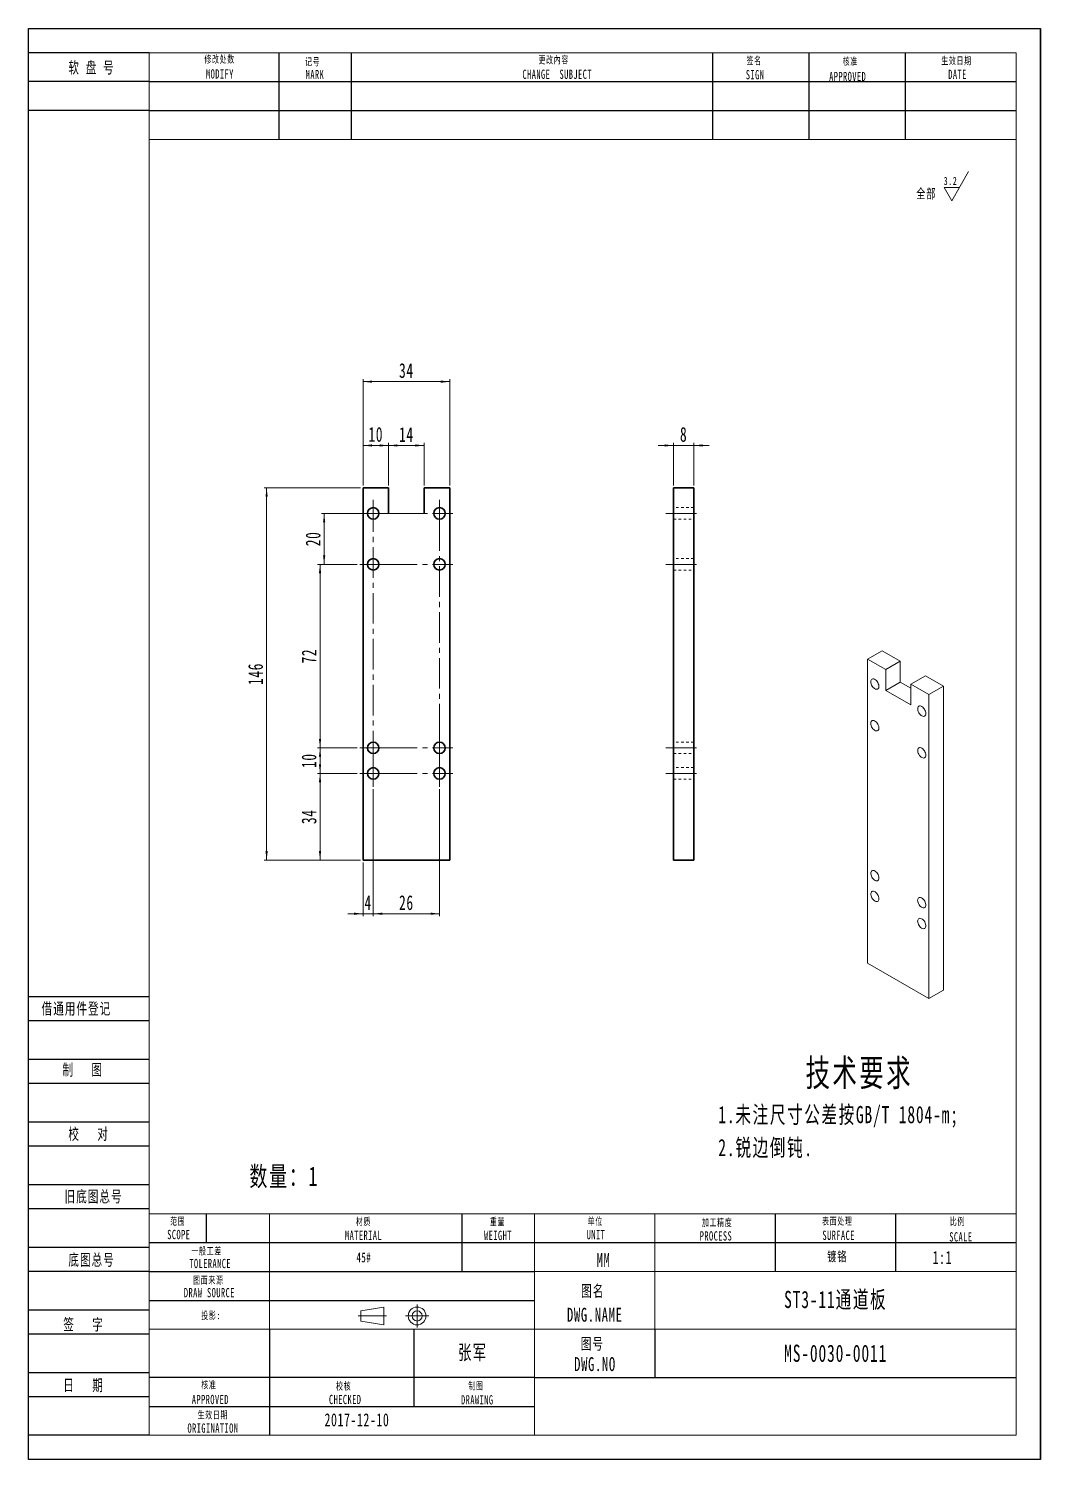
# Model space of a CAD drawing. Header units: millimetres. Extents: x 1333 to 6759, y -11 to 566.
# Drawn here: x 3149 to 3546, y -5 to 557 of the extents above; entities that cross this region are included whole.
import ezdxf

# ---------------------------------------------------------------- set-up
doc = ezdxf.new("R2010")
doc.units = ezdxf.units.MM
for name, pattern in [('AD_LTYPE3 0 mm', [16, 11, -1, 1, -1, 1, -1]), ('点画线', [18, 12, -2, 2, -2]), ('虚线', [2, 1, -1])]:
    doc.linetypes.add(name, pattern=pattern)
doc.layers.get('0').update_dxf_attribs({"lineweight": 35})
for name, color, linetype, lineweight in [('ACAD0', 7, 'Continuous', 0), ('ACADA-定位3-标高', 171, 'Continuous', 0), ('ACADA-构件3-柱砼', 9, 'Continuous', 0), ('ACADA-构件8-屋面', 7, 'Continuous', 0), ('EB0', 7, 'Continuous', 35), ('中心线层', 1, '点画线', 18), ('尺寸线层', 3, 'Continuous', 18), ('虚线层', 6, '虚线', 18)]:
    doc.layers.add(name, color=color, linetype=linetype, lineweight=lineweight)
doc.styles.add('标准', font='', dxfattribs={"width": 0.667})
doc.styles.get('标准').set_extended_font_data('宋体')
doc.dimstyles.new('标准', dxfattribs={"dimtxt": 5.779688, "dimasz": 3.5, "dimexe": 1, "dimexo": 1, "dimgap": 1.209086, "dimtad": 1, "dimdec": 1, "dimdsep": 46, "dimtxsty": '标准', "dimblk": '_CAXARROW', "dimcen": 0, "dimdle": 7, "dimazin": 2, "dimtfac": 0.707107, "dimtdec": 3, "dimtmove": 0, "dimatfit": 3, "dimfxl": 0, "dimfrac": 2, "dimtolj": 1, "dimarcsym": 0})

# ---------------------------------------------------------------- blocks, each defined once
blk = doc.blocks.new('*X69')
at = {"layer": '尺寸线层', "linetype": 'Continuous', "lineweight": 18}
for points in [[(3242.45, 376.52), (3242.89, 373.02), (3242.01, 373.02)], [(3242.45, 230.52), (3242.89, 234.02), (3242.01, 234.02)]]:
    blk.add_hatch(color=0, dxfattribs=at).paths.add_polyline_path(points, flags=0)
at = {"layer": '尺寸线层', "color": 0, "linetype": 'Continuous', "lineweight": 18}
for p, q in [((3279.29, 376.52), (3241.45, 376.52)), ((3242.45, 376.52), (3242.45, 230.52)), ((3279.29, 230.52), (3241.45, 230.52))]:
    blk.add_line(p, q, dxfattribs=at)
at = {"layer": '尺寸线层', "color": 0, "linetype": 'Continuous', "lineweight": 18, "insert": (3238.14, 303.52), "char_height": 5.78, "width": 12.7088, "attachment_point": 5, "rotation": 90, "line_spacing_factor": 1.15057, "style": '标准'}
blk.add_mtext('\\T1.1;146', dxfattribs=at)
blk = doc.blocks.new('_CAXARROW')
blk.add_hatch(color=0).paths.add_polyline_path([(0, 0), (-1, 0.125), (-1, -0.125)], flags=0)
blk = doc.blocks.new('*X70')
at = {"layer": '尺寸线层', "linetype": 'Continuous', "lineweight": 18}
for points in [[(3280.29, 393.16), (3283.79, 392.72), (3283.79, 393.59)], [(3290.29, 393.16), (3286.79, 392.72), (3286.79, 393.59)]]:
    blk.add_hatch(color=0, dxfattribs=at).paths.add_polyline_path(points, flags=0)
at = {"layer": '尺寸线层', "color": 0, "linetype": 'Continuous', "lineweight": 18}
for p, q in [((3280.29, 377.52), (3280.29, 394.16)), ((3290.29, 393.16), (3280.29, 393.16)), ((3290.29, 377.52), (3290.29, 394.16))]:
    blk.add_line(p, q, dxfattribs=at)
at = {"layer": '尺寸线层', "color": 0, "linetype": 'Continuous', "lineweight": 18, "insert": (3285.29, 397.47), "char_height": 5.78, "width": 8.2177, "attachment_point": 5, "line_spacing_factor": 1.15057, "style": '标准'}
blk.add_mtext('\\T1.1;10', dxfattribs=at)
blk = doc.blocks.new('*X71')
at = {"layer": '尺寸线层', "linetype": 'Continuous', "lineweight": 18}
for points in [[(3290.29, 393.16), (3293.79, 393.59), (3293.79, 392.72)], [(3304.29, 393.16), (3300.79, 393.59), (3300.79, 392.72)]]:
    blk.add_hatch(color=0, dxfattribs=at).paths.add_polyline_path(points, flags=0)
at = {"layer": '尺寸线层', "color": 0, "linetype": 'Continuous', "lineweight": 18}
for p, q in [((3290.29, 377.52), (3290.29, 394.16)), ((3290.29, 393.16), (3304.29, 393.16)), ((3304.29, 377.52), (3304.29, 394.16))]:
    blk.add_line(p, q, dxfattribs=at)
at = {"layer": '尺寸线层', "color": 0, "linetype": 'Continuous', "lineweight": 18, "insert": (3297.29, 397.47), "char_height": 5.78, "width": 8.3462, "attachment_point": 5, "line_spacing_factor": 1.15057, "style": '标准'}
blk.add_mtext('\\T1.1;14', dxfattribs=at)
blk = doc.blocks.new('*X72')
at = {"layer": '尺寸线层', "linetype": 'Continuous', "lineweight": 18}
for points in [[(3280.29, 418.2), (3283.79, 417.76), (3283.79, 418.64)], [(3314.29, 418.2), (3310.79, 417.76), (3310.79, 418.64)]]:
    blk.add_hatch(color=0, dxfattribs=at).paths.add_polyline_path(points, flags=0)
at = {"layer": '尺寸线层', "color": 0, "linetype": 'Continuous', "lineweight": 18}
for p, q in [((3280.29, 377.52), (3280.29, 419.2)), ((3314.29, 418.2), (3280.29, 418.2)), ((3314.29, 377.52), (3314.29, 419.2))]:
    blk.add_line(p, q, dxfattribs=at)
at = {"layer": '尺寸线层', "color": 0, "linetype": 'Continuous', "lineweight": 18, "insert": (3297.29, 422.51), "char_height": 5.78, "width": 8.3462, "attachment_point": 5, "line_spacing_factor": 1.15057, "style": '标准'}
blk.add_mtext('\\T1.1;34', dxfattribs=at)
blk = doc.blocks.new('*X73')
at = {"layer": '尺寸线层', "linetype": 'Continuous', "lineweight": 18}
for points in [[(3263.42, 264.52), (3263.85, 261.02), (3262.98, 261.02)], [(3263.42, 230.52), (3263.85, 234.02), (3262.98, 234.02)]]:
    blk.add_hatch(color=0, dxfattribs=at).paths.add_polyline_path(points, flags=0)
at = {"layer": '尺寸线层', "color": 0, "linetype": 'Continuous', "lineweight": 18}
for p, q in [((3278.04, 264.52), (3262.42, 264.52)), ((3263.42, 264.52), (3263.42, 230.52)), ((3279.29, 230.52), (3262.42, 230.52))]:
    blk.add_line(p, q, dxfattribs=at)
at = {"layer": '尺寸线层', "color": 0, "linetype": 'Continuous', "lineweight": 18, "insert": (3259.11, 247.52), "char_height": 5.78, "width": 8.3462, "attachment_point": 5, "rotation": 90, "line_spacing_factor": 1.15057, "style": '标准'}
blk.add_mtext('\\T1.1;34', dxfattribs=at)
blk = doc.blocks.new('*X74')
at = {"layer": '尺寸线层', "linetype": 'Continuous', "lineweight": 18}
for points in [[(3265.02, 366.52), (3264.59, 363.02), (3265.46, 363.02)], [(3265.02, 346.52), (3264.59, 350.02), (3265.46, 350.02)]]:
    blk.add_hatch(color=0, dxfattribs=at).paths.add_polyline_path(points, flags=0)
at = {"layer": '尺寸线层', "color": 0, "linetype": 'Continuous', "lineweight": 18}
for p, q in [((3279.29, 366.52), (3264.02, 366.52)), ((3265.02, 346.52), (3265.02, 366.52)), ((3278.04, 346.52), (3264.02, 346.52))]:
    blk.add_line(p, q, dxfattribs=at)
at = {"layer": '尺寸线层', "color": 0, "linetype": 'Continuous', "lineweight": 18, "insert": (3260.71, 356.52), "char_height": 5.78, "width": 8.2177, "attachment_point": 5, "rotation": 90, "line_spacing_factor": 1.15057, "style": '标准'}
blk.add_mtext('\\T1.1;20', dxfattribs=at)
blk = doc.blocks.new('*X75')
at = {"layer": '尺寸线层', "linetype": 'Continuous', "lineweight": 18}
for points in [[(3263.42, 274.52), (3263.85, 271.02), (3262.98, 271.02)], [(3263.42, 264.52), (3263.85, 268.02), (3262.98, 268.02)]]:
    blk.add_hatch(color=0, dxfattribs=at).paths.add_polyline_path(points, flags=0)
at = {"layer": '尺寸线层', "color": 0, "linetype": 'Continuous', "lineweight": 18}
for p, q in [((3278.04, 274.52), (3262.42, 274.52)), ((3263.42, 274.52), (3263.42, 264.52)), ((3278.04, 264.52), (3262.42, 264.52))]:
    blk.add_line(p, q, dxfattribs=at)
at = {"layer": '尺寸线层', "color": 0, "linetype": 'Continuous', "lineweight": 18, "insert": (3259.11, 269.52), "char_height": 5.78, "width": 8.2177, "attachment_point": 5, "rotation": 90, "line_spacing_factor": 1.15057, "style": '标准'}
blk.add_mtext('\\T1.1;10', dxfattribs=at)
blk = doc.blocks.new('*X76')
at = {"layer": '尺寸线层', "linetype": 'Continuous', "lineweight": 18}
for points in [[(3263.42, 346.52), (3262.98, 343.02), (3263.85, 343.02)], [(3263.42, 274.52), (3262.98, 278.02), (3263.85, 278.02)]]:
    blk.add_hatch(color=0, dxfattribs=at).paths.add_polyline_path(points, flags=0)
at = {"layer": '尺寸线层', "color": 0, "linetype": 'Continuous', "lineweight": 18}
for p, q in [((3278.04, 346.52), (3262.42, 346.52)), ((3263.42, 274.52), (3263.42, 346.52)), ((3278.04, 274.52), (3262.42, 274.52))]:
    blk.add_line(p, q, dxfattribs=at)
at = {"layer": '尺寸线层', "color": 0, "linetype": 'Continuous', "lineweight": 18, "insert": (3259.11, 310.52), "char_height": 5.78, "width": 8.1213, "attachment_point": 5, "rotation": 90, "line_spacing_factor": 1.15057, "style": '标准'}
blk.add_mtext('\\T1.1;72', dxfattribs=at)
blk = doc.blocks.new('*X77')
at = {"layer": '尺寸线层', "linetype": 'Continuous', "lineweight": 18}
for points in [[(3284.29, 209.47), (3287.79, 209.9), (3287.79, 209.03)], [(3310.29, 209.47), (3306.79, 209.9), (3306.79, 209.03)]]:
    blk.add_hatch(color=0, dxfattribs=at).paths.add_polyline_path(points, flags=0)
at = {"layer": '尺寸线层', "color": 0, "linetype": 'Continuous', "lineweight": 18}
for p, q in [((3284.29, 258.27), (3284.29, 208.47)), ((3310.29, 258.27), (3310.29, 208.47)), ((3284.29, 209.47), (3310.29, 209.47))]:
    blk.add_line(p, q, dxfattribs=at)
at = {"layer": '尺寸线层', "color": 0, "linetype": 'Continuous', "lineweight": 18, "insert": (3297.29, 213.78), "char_height": 5.78, "width": 8.1856, "attachment_point": 5, "line_spacing_factor": 1.15057, "style": '标准'}
blk.add_mtext('\\T1.1;26', dxfattribs=at)
blk = doc.blocks.new('*X78')
at = {"layer": '尺寸线层', "linetype": 'Continuous', "lineweight": 18}
for points in [[(3280.29, 209.47), (3276.79, 209.03), (3276.79, 209.9)], [(3284.29, 209.47), (3287.79, 209.03), (3287.79, 209.9)]]:
    blk.add_hatch(color=0, dxfattribs=at).paths.add_polyline_path(points, flags=0)
at = {"layer": '尺寸线层', "color": 0, "linetype": 'Continuous', "lineweight": 18}
for p, q in [((3284.29, 258.27), (3284.29, 208.47)), ((3280.29, 229.52), (3280.29, 208.47)), ((3290.29, 209.47), (3274.29, 209.47))]:
    blk.add_line(p, q, dxfattribs=at)
at = {"layer": '尺寸线层', "color": 0, "linetype": 'Continuous', "lineweight": 18, "insert": (3282.29, 213.78), "char_height": 5.78, "width": 3.8229, "attachment_point": 5, "line_spacing_factor": 1.15057, "style": '标准'}
blk.add_mtext('\\T1.1;4', dxfattribs=at)
blk = doc.blocks.new('*X79')
at = {"layer": '尺寸线层', "linetype": 'Continuous', "lineweight": 18}
for points in [[(3402.05, 393.16), (3398.55, 393.59), (3398.55, 392.72)], [(3410.05, 393.16), (3413.55, 393.59), (3413.55, 392.72)]]:
    blk.add_hatch(color=0, dxfattribs=at).paths.add_polyline_path(points, flags=0)
at = {"layer": '尺寸线层', "color": 0, "linetype": 'Continuous', "lineweight": 18}
for p, q in [((3396.05, 393.16), (3416.05, 393.16)), ((3402.05, 377.52), (3402.05, 394.16)), ((3410.05, 377.52), (3410.05, 394.16))]:
    blk.add_line(p, q, dxfattribs=at)
at = {"layer": '尺寸线层', "color": 0, "linetype": 'Continuous', "lineweight": 18, "insert": (3406.05, 397.47), "char_height": 5.78, "width": 3.6302, "attachment_point": 5, "line_spacing_factor": 1.15057, "style": '标准'}
blk.add_mtext('\\T1.1;8', dxfattribs=at)
blk = doc.blocks.new('*X243')
at = {"layer": '尺寸线层', "linetype": 'Continuous', "lineweight": 18}
for p, q in [((6.49, -1.41), (13.14, 10.09)), ((3.48, 3.82), (9.51, 3.82)), ((6.49, -1.41), (3.48, 3.82))]:
    blk.add_line(p, q, dxfattribs=at)
at = {"layer": '尺寸线层', "linetype": 'Continuous', "lineweight": 18, "line_spacing_factor": 1.15057, "style": '标准'}
for s, insert, char_height, width, attachment_point in [('\\T1.1;3.2', (8.68, 6.41), 3.116, 6.8178, 6), ('\\T1.1;全部', (-3.47, 1.27), 3.853, 17.1639, 5)]:
    blk.add_mtext(s, dxfattribs=dict(at, insert=insert, char_height=char_height, width=width, attachment_point=attachment_point))

msp = doc.modelspace()

# ---------------------------------------------------------------- linework, layer by layer
at = {"layer": 'ACAD0', "linetype": 'Continuous', "lineweight": 0}
for p, q in [((3196.35, 4.86), (3196.35, 547.24)), ((3196.35, 547.24), (3536.52, 547.24)), ((3536.52, 547.24), (3536.52, 4.86)), ((3196.35, 513.22), (3536.52, 513.22)), ((3196.35, 91.79), (3536.52, 91.79)), ((3243.59, 46.44), (3243.59, 91.79)), ((3347.53, 4.86), (3347.53, 91.79)), ((3394.78, 46.44), (3394.78, 91.79)), ((3347.53, 69.12), (3536.52, 69.12)), ((3196.35, 46.44), (3536.52, 46.44)), ((3196.35, 4.86), (3536.52, 4.86))]:
    msp.add_line(p, q, dxfattribs=at)
at = {"layer": 'ACAD0', "color": 7, "linetype": 'Continuous', "lineweight": 15}
for p, q in [((3304.29, 366.52), (3290.29, 366.52)), ((3478.21, 309.35), (3483.87, 312.61)), ((3485.28, 305.27), (3478.21, 309.35)), ((3478.21, 309.35), (3478.21, 190.13)), ((3490.94, 308.53), (3483.87, 312.61)), ((3485.28, 305.27), (3490.94, 308.53)), ((3485.28, 297.1), (3485.28, 305.27)), ((3490.94, 300.37), (3490.94, 308.53)), ((3485.28, 297.1), (3490.94, 300.37)), ((3495.18, 297.92), (3490.94, 300.37)), ((3495.18, 299.55), (3500.84, 302.82)), ((3495.18, 299.55), (3495.18, 291.38)), ((3502.25, 295.47), (3495.18, 299.55)), ((3507.91, 298.73), (3500.84, 302.82)), ((3502.25, 295.47), (3507.91, 298.73)), ((3507.91, 179.52), (3507.91, 298.73)), ((3495.18, 291.38), (3485.28, 297.1)), ((3502.25, 176.25), (3502.25, 295.47)), ((3478.21, 190.13), (3502.25, 176.25)), ((3502.25, 176.25), (3507.91, 179.52))]:
    msp.add_line(p, q, dxfattribs=at)
for points in [[(3479.45, 300.47), (3479.49, 300.84), (3479.6, 301.15), (3479.77, 301.39), (3480.01, 301.54), (3480.29, 301.6), (3480.61, 301.56), (3480.95, 301.43), (3481.3, 301.21), (3481.63, 300.92), (3481.93, 300.55), (3482.19, 300.15), (3482.4, 299.71), (3482.55, 299.27), (3482.62, 298.83), (3482.62, 298.44), (3482.55, 298.09), (3482.4, 297.81), (3482.19, 297.62), (3481.93, 297.51), (3481.63, 297.5), (3481.3, 297.59), (3480.95, 297.76), (3480.61, 298.02), (3480.29, 298.36), (3480.01, 298.74), (3479.77, 299.17), (3479.6, 299.61), (3479.49, 300.05), (3479.45, 300.47)], [(3501.01, 288.02), (3500.98, 288.43), (3500.87, 288.87), (3500.69, 289.32), (3500.45, 289.74), (3500.17, 290.13), (3499.85, 290.46), (3499.51, 290.72), (3499.17, 290.9), (3498.83, 290.98), (3498.53, 290.97), (3498.27, 290.87), (3498.06, 290.67), (3497.92, 290.39), (3497.84, 290.05), (3497.84, 289.65), (3497.92, 289.22), (3498.06, 288.78), (3498.27, 288.34), (3498.53, 287.93), (3498.83, 287.57), (3499.17, 287.27), (3499.51, 287.05), (3499.85, 286.92), (3500.17, 286.88), (3500.45, 286.94), (3500.69, 287.09), (3500.87, 287.33), (3500.98, 287.64), (3501.01, 288.02)], [(3479.45, 284.14), (3479.49, 284.51), (3479.6, 284.82), (3479.77, 285.06), (3480.01, 285.21), (3480.29, 285.27), (3480.61, 285.23), (3480.95, 285.1), (3481.3, 284.88), (3481.63, 284.58), (3481.93, 284.22), (3482.19, 283.81), (3482.4, 283.38), (3482.55, 282.93), (3482.62, 282.5), (3482.62, 282.11), (3482.55, 281.76), (3482.4, 281.48), (3482.19, 281.29), (3481.93, 281.18), (3481.63, 281.17), (3481.3, 281.26), (3480.95, 281.43), (3480.61, 281.69), (3480.29, 282.03), (3480.01, 282.41), (3479.77, 282.84), (3479.6, 283.28), (3479.49, 283.72), (3479.45, 284.14)], [(3501.01, 271.69), (3500.98, 272.1), (3500.87, 272.54), (3500.69, 272.99), (3500.45, 273.41), (3500.17, 273.8), (3499.85, 274.13), (3499.51, 274.39), (3499.17, 274.57), (3498.83, 274.65), (3498.53, 274.64), (3498.27, 274.54), (3498.06, 274.34), (3497.92, 274.06), (3497.84, 273.72), (3497.84, 273.32), (3497.92, 272.89), (3498.06, 272.44), (3498.27, 272.01), (3498.53, 271.6), (3498.83, 271.24), (3499.17, 270.94), (3499.51, 270.72), (3499.85, 270.59), (3500.17, 270.55), (3500.45, 270.61), (3500.69, 270.76), (3500.87, 271), (3500.98, 271.31), (3501.01, 271.69)], [(3482.63, 223.51), (3482.59, 223.93), (3482.48, 224.37), (3482.31, 224.81), (3482.07, 225.23), (3481.78, 225.62), (3481.46, 225.95), (3481.13, 226.21), (3480.78, 226.39), (3480.45, 226.47), (3480.15, 226.46), (3479.88, 226.36), (3479.68, 226.16), (3479.53, 225.88), (3479.46, 225.54), (3479.46, 225.14), (3479.53, 224.71), (3479.68, 224.27), (3479.88, 223.83), (3480.15, 223.42), (3480.45, 223.06), (3480.78, 222.76), (3481.13, 222.54), (3481.46, 222.41), (3481.78, 222.37), (3482.07, 222.43), (3482.31, 222.58), (3482.48, 222.82), (3482.59, 223.14), (3482.63, 223.51)], [(3482.63, 215.34), (3482.59, 215.76), (3482.48, 216.2), (3482.31, 216.64), (3482.07, 217.07), (3481.78, 217.45), (3481.46, 217.79), (3481.13, 218.05), (3480.78, 218.22), (3480.45, 218.31), (3480.15, 218.3), (3479.88, 218.19), (3479.68, 218), (3479.53, 217.72), (3479.46, 217.37), (3479.46, 216.98), (3479.53, 216.55), (3479.68, 216.1), (3479.88, 215.67), (3480.15, 215.26), (3480.45, 214.9), (3480.78, 214.6), (3481.13, 214.38), (3481.46, 214.25), (3481.78, 214.21), (3482.07, 214.27), (3482.31, 214.42), (3482.48, 214.66), (3482.59, 214.97), (3482.63, 215.34)], [(3497.83, 214.73), (3497.87, 215.11), (3497.98, 215.42), (3498.16, 215.66), (3498.39, 215.81), (3498.68, 215.87), (3499, 215.83), (3499.34, 215.7), (3499.68, 215.48), (3500.01, 215.18), (3500.32, 214.82), (3500.58, 214.41), (3500.79, 213.97), (3500.93, 213.53), (3501.01, 213.1), (3501.01, 212.7), (3500.93, 212.36), (3500.79, 212.08), (3500.58, 211.88), (3500.32, 211.78), (3500.01, 211.77), (3499.68, 211.85), (3499.34, 212.03), (3499, 212.29), (3498.68, 212.62), (3498.39, 213.01), (3498.16, 213.43), (3497.98, 213.88), (3497.87, 214.32), (3497.83, 214.73)], [(3497.83, 206.57), (3497.87, 206.94), (3497.98, 207.25), (3498.16, 207.49), (3498.39, 207.64), (3498.68, 207.7), (3499, 207.66), (3499.34, 207.53), (3499.68, 207.31), (3500.01, 207.02), (3500.32, 206.65), (3500.58, 206.25), (3500.79, 205.81), (3500.93, 205.36), (3501.01, 204.93), (3501.01, 204.54), (3500.93, 204.19), (3500.79, 203.91), (3500.58, 203.72), (3500.32, 203.61), (3500.01, 203.6), (3499.68, 203.69), (3499.34, 203.86), (3499, 204.12), (3498.68, 204.46), (3498.39, 204.84), (3498.16, 205.27), (3497.98, 205.71), (3497.87, 206.15), (3497.83, 206.57)]]:
    msp.add_lwpolyline(points, dxfattribs=at)
at = {"layer": 'ACADA-构件3-柱砼', "linetype": 'ByBlock', "lineweight": -2, "ltscale": 0.2}
for p, q in [((3149.1, -4.59), (3149.1, 556.69)), ((3149.1, 556.69), (3545.96, 556.69)), ((3545.96, -4.59), (3545.96, 556.69)), ((3545.96, 556.69), (3545.96, -4.59)), ((3196.35, 547.24), (3149.1, 547.24)), ((3247.37, 513.22), (3247.37, 547.24)), ((3275.72, 513.22), (3275.72, 547.24)), ((3417.46, 513.22), (3417.46, 547.24)), ((3455.25, 513.22), (3455.25, 547.24)), ((3493.05, 513.22), (3493.05, 547.24)), ((3196.35, 535.9), (3149.1, 535.9)), ((3196.35, 535.9), (3536.52, 535.9)), ((3196.35, 524.56), (3149.1, 524.56)), ((3196.35, 524.56), (3536.52, 524.56)), ((3196.35, 176.84), (3149.1, 176.84)), ((3196.35, 167.39), (3149.1, 167.39)), ((3196.35, 152.27), (3149.1, 152.27)), ((3196.35, 142.82), (3149.1, 142.82)), ((3196.35, 127.7), (3149.1, 127.7)), ((3196.35, 118.25), (3149.1, 118.25)), ((3196.35, 103.13), (3149.1, 103.13)), ((3196.35, 93.68), (3149.1, 93.68)), ((3218.77, 91.82), (3218.77, 80.46)), ((3319.19, 69.12), (3319.19, 91.79)), ((3442.03, 69.12), (3442.03, 91.79)), ((3489.27, 69.12), (3489.27, 91.79)), ((3196.35, 80.46), (3536.52, 80.46)), ((3196.35, 78.57), (3149.1, 78.57)), ((3196.35, 69.12), (3149.1, 69.12)), ((3196.35, 69.12), (3347.53, 69.12)), ((3196.35, 57.78), (3347.53, 57.78)), ((3196.35, 54), (3149.1, 54)), ((3243.59, 46.44), (3243.59, 4.86)), ((3300.29, 16.2), (3300.29, 46.44)), ((3394.78, 46.44), (3394.78, 27.54)), ((3196.35, 44.55), (3149.1, 44.55)), ((3196.35, 29.43), (3149.1, 29.43)), ((3347.53, 27.54), (3196.35, 27.54)), ((3347.53, 27.54), (3536.52, 27.54)), ((3196.35, 19.98), (3149.1, 19.98)), ((3196.35, 16.2), (3347.53, 16.2)), ((3196.35, 4.86), (3149.1, 4.86)), ((3545.96, -4.59), (3149.1, -4.59))]:
    msp.add_line(p, q, dxfattribs=at)
at = {"layer": 'ACADA-构件8-屋面', "linetype": 'Continuous', "lineweight": 18}
for p, q in [((3301.48, 47.13), (3301.48, 56.22)), ((3278.31, 51.68), (3289.54, 51.68)), ((3279.37, 53.66), (3288.48, 55.16)), ((3279.37, 53.66), (3279.37, 49.69)), ((3288.48, 55.16), (3288.48, 48.19)), ((3296.93, 51.68), (3306.03, 51.68)), ((3279.37, 49.69), (3288.48, 48.19))]:
    msp.add_line(p, q, dxfattribs=at)
for radius in [3.49, 1.98]:
    msp.add_circle((3301.48, 51.68), radius, dxfattribs=at)
at = {"layer": 'EB0'}
for p, q in [((3280.29, 376.52), (3280.29, 230.52)), ((3290.29, 376.52), (3280.29, 376.52)), ((3290.29, 366.52), (3290.29, 376.52)), ((3304.29, 376.52), (3304.29, 366.52)), ((3314.29, 376.52), (3304.29, 376.52)), ((3314.29, 230.52), (3314.29, 376.52)), ((3402.05, 376.52), (3402.05, 230.52)), ((3410.05, 376.52), (3402.05, 376.52)), ((3410.05, 376.52), (3410.05, 230.52)), ((3280.29, 230.52), (3314.29, 230.52)), ((3410.05, 230.52), (3402.05, 230.52))]:
    msp.add_line(p, q, dxfattribs=at)
for centre in [(3284.29, 366.52), (3310.29, 366.52), (3284.29, 346.52), (3310.29, 346.52), (3284.29, 274.52), (3310.29, 274.52), (3284.29, 264.52), (3310.29, 264.52)]:
    msp.add_circle(centre, 2.25, dxfattribs=at)
at = {"layer": '中心线层', "linetype": '点画线', "lineweight": 18}
for p, q in [((3284.29, 361.27), (3284.29, 371.77)), ((3310.29, 361.27), (3310.29, 371.77)), ((3279.04, 366.52), (3289.54, 366.52)), ((3289.54, 366.52), (3315.54, 366.52)), ((3399.05, 366.52), (3413.05, 366.52)), ((3284.29, 341.27), (3284.29, 361.27)), ((3310.29, 279.77), (3310.29, 361.27)), ((3279.04, 346.52), (3289.54, 346.52)), ((3289.54, 346.52), (3315.54, 346.52)), ((3399.05, 346.52), (3413.05, 346.52)), ((3284.29, 269.27), (3284.29, 341.27)), ((3310.29, 269.27), (3310.29, 279.77)), ((3279.04, 274.52), (3289.54, 274.52)), ((3284.29, 259.27), (3284.29, 269.77)), ((3289.54, 274.52), (3315.54, 274.52)), ((3310.29, 259.27), (3310.29, 269.77)), ((3399.05, 274.52), (3413.05, 274.52)), ((3279.04, 264.52), (3289.54, 264.52)), ((3289.54, 264.52), (3315.54, 264.52)), ((3399.05, 264.52), (3413.05, 264.52))]:
    msp.add_line(p, q, dxfattribs=at)
at = {"layer": '虚线层', "color": 6, "linetype": '虚线', "lineweight": 18}
for p, q in [((3410.05, 368.77), (3402.05, 368.77)), ((3410.05, 366.52), (3402.05, 366.52)), ((3402.05, 364.27), (3410.05, 364.27)), ((3410.05, 348.77), (3402.05, 348.77)), ((3402.05, 344.27), (3410.05, 344.27)), ((3410.05, 276.77), (3402.05, 276.77)), ((3402.05, 272.27), (3410.05, 272.27)), ((3410.05, 266.77), (3402.05, 266.77)), ((3402.05, 262.27), (3410.05, 262.27))]:
    msp.add_line(p, q, dxfattribs=at)

# ---------------------------------------------------------------- block references
at = {"layer": 'ACAD0'}
msp.add_blockref('*X243', (3504.69, 490.51), dxfattribs=at)

# ---------------------------------------------------------------- texts
at = {"layer": 'ACADA-定位3-标高', "linetype": 'Continuous', "lineweight": 18, "line_spacing_factor": 1.15057, "style": '标准'}
for s, insert, char_height, width, attachment_point in [('\\T1.1;数量：1', (3235.73, 101.75), 7.715, 38.9526, 7), ('\\T1.1;ST3-11通道板', (3465.65, 57.78), 6.743, 141.736, 5), ('\\T1.1;MS-0030-0011', (3465.65, 36.99), 6.743, 141.736, 5), ('\\T1.1;2017-12-10', (3265.18, 8.31), 5.0988, 39.173, 7)]:
    msp.add_mtext(s, dxfattribs=dict(at, insert=insert, char_height=char_height, width=width, attachment_point=attachment_point))
at = {"layer": 'ACADA-定位3-标高', "linetype": 'AD_LTYPE3 0 mm', "lineweight": 0, "insert": (3503.69, 72), "char_height": 5.097, "width": 10.8681, "attachment_point": 7, "line_spacing_factor": 1.15057, "style": '标准'}
msp.add_mtext('\\T1.1;1:1', dxfattribs=at)
at = {"layer": 'ACADA-构件8-屋面', "linetype": 'Continuous', "lineweight": 18, "line_spacing_factor": 1.15057, "style": '标准'}
for s, insert, char_height, width, attachment_point in [('\\T1.1;修改处数', (3224.03, 544.53), 2.913, 20.7275, 5), ('\\T1.1;记号', (3260.51, 543.53), 2.913, 14.5107, 5), ('\\T1.1;更改內容', (3355.08, 544.27), 2.913, 39.3958, 5), ('\\T1.1;签名', (3433.67, 543.94), 2.913, 14.5107, 5), ('\\T1.1;核准', (3471.4, 543.68), 2.913, 18.6593, 5), ('\\T1.1;生效日期', (3513.08, 543.93), 2.913, 16.5789, 5), ('\\T1.1;软 盘 号', (3164.69, 543.7), 4.5511, 24.9916, 1), ('\\T1.1;MODIFY', (3224.13, 538.9), 3.6408, 16.591, 5), ('\\T1.1;MARK', (3261.42, 538.68), 3.641, 12.4425, 5), ('\\T1.1;CHANGE  SUBJECT', (3356.43, 538.76), 3.6408, 35.2594, 5), ('\\T1.1;SIGN', (3434.06, 538.59), 3.641, 12.4425, 5), ('\\T1.1;APPROVED', (3470.37, 537.88), 3.6408, 16.591, 5), ('\\T1.1;DATE', (3513.45, 538.76), 3.641, 12.4425, 5), ('\\T1.1;借通用件登记', (3154.2, 174.52), 4.5511, 42.9407, 1), ('\\T1.1;制   图', (3162.39, 150.54), 4.5511, 24.9916, 1), ('\\T1.1;校   对', (3164.69, 125.36), 4.5511, 24.9916, 1), ('\\T1.1;旧底图总号', (3163.22, 100.83), 4.5511, 71.2879, 1), ('\\T1.1;范围', (3207.61, 88.69), 2.913, 9.1903, 5), ('\\T1.1;材质', (3280.45, 88.56), 2.913, 15.0019, 5), ('\\T1.1;重量', (3333.03, 88.57), 2.913, 16.9391, 5), ('\\T1.1;单位', (3371.41, 88.65), 2.913, 13.0647, 5), ('\\T1.1;加工精度', (3419.18, 88.17), 2.913, 18.3844, 5), ('\\T1.1;表面处理', (3466.32, 88.72), 2.913, 18.3844, 5), ('\\T1.1;比例', (3513.42, 88.6), 2.913, 16.6913, 5), ('\\T1.1;SCOPE', (3208, 83.59), 3.6408, 10.4963, 5), ('\\T1.1;MATERIAL', (3280.46, 83.31), 3.6408, 15.3921, 5), ('\\T1.1;WEIGHT', (3333.2, 83.24), 3.6408, 15.2903, 5), ('\\T1.1;UNIT', (3371.63, 83.57), 3.641, 11.0089, 5), ('\\T1.1;PROCESS', (3418.7, 83.05), 3.6408, 14.676, 5), ('\\T1.1;SURFACE', (3466.83, 83.3), 3.6408, 14.5742, 5), ('\\T1.1;SCALE', (3514.76, 82.68), 3.6408, 15.1339, 5), ('\\T1.1;一般工差', (3218.93, 77.01), 2.913, 20.3216, 5), ('\\T1.1;底图总号', (3164.69, 75.98), 4.551, 24.9916, 1), ('\\T1.1;TOLERANCE', (3220.31, 72.23), 3.6408, 18.4486, 5), ('\\T1.1;   MM', (3370.52, 73.6), 5.4613, 22.3434, 5), ('\\T1.1;图面来源', (3219.62, 65.57), 2.913, 24.196, 5), ('\\T1.1;图名', (3370.39, 61.24), 4.551, 13.7855, 5), ('\\T1.1;签   字', (3162.71, 50.61), 4.5511, 24.9916, 1), ('\\T1.1;投影:', (3220.68, 51.7), 2.913, 108.913, 5), ('\\T1.1;张军', (3323.32, 37.08), 5.772, 75.5925, 5), ('\\T1.1;图号', (3370.26, 40.54), 4.551, 22.5029, 5), ('\\T1.1;日   期', (3162.71, 26.8), 4.5511, 24.9916, 1), ('\\T1.1;核准', (3219.84, 24.49), 2.913, 16.9391, 5), ('\\T1.1;校核', (3272.69, 23.99), 2.913, 15.0019, 5), ('\\T1.1;制图', (3324.56, 24.12), 2.913, 18.8763, 5), ('\\T1.1;APPROVED', (3220.37, 18.88), 3.6408, 17.0202, 5), ('\\T1.1;CHECKED', (3273.27, 18.88), 3.6408, 14.676, 5), ('\\T1.1;DRAWING', (3325.07, 18.75), 3.6408, 14.1672, 5), ('\\T1.1;生效日期', (3221.37, 12.7), 2.913, 24.196, 5), ('\\T1.1;ORIGINATION', (3221.4, 7.65), 3.6408, 20.5743, 5)]:
    msp.add_mtext(s, dxfattribs=dict(at, insert=insert, char_height=char_height, width=width, attachment_point=attachment_point))
at = {"layer": '尺寸线层', "linetype": 'Continuous', "lineweight": 18, "line_spacing_factor": 1.15057, "style": '标准'}
for s, insert, char_height, width, attachment_point in [('\\T1.1;技术要求', (3453.84, 152.34), 10.537, 72.7231, 1), ('\\T1.1;1.未注尺寸公差按GB/T 1804-m;\\P2.锐边倒钝.', (3419.61, 134.05), 6.743, 128.952, 1), ('\\T1.1;45#', (3280.58, 74.61), 3.853, 40.532, 5), ('\\T1.1;镀铬', (3466.3, 74.79), 3.853, 47.2453, 5), ('\\T1.1;DRAW SOURCE', (3219.99, 60.8), 3.6408, 47.2128, 5), ('\\T1.1;DWG.NAME', (3371.16, 52.11), 5.4613, 47.2453, 5), ('\\T1.1;DWG.NO', (3371.26, 32.74), 5.4613, 47.4484, 5)]:
    msp.add_mtext(s, dxfattribs=dict(at, insert=insert, char_height=char_height, width=width, attachment_point=attachment_point))

# ---------------------------------------------------------------- dimensions: what is measured, and where the dimension line sits
at = {"layer": '尺寸线层'}
for base, p1, p2, picture, middle in [((3280.29, 418.2), (3314.29, 376.52), (3280.29, 376.52), '*X72', (3297.29, 418.2)), ((3280.29, 393.16), (3290.29, 376.52), (3280.29, 376.52), '*X70', (3285.29, 393.16)), ((3304.29, 393.16), (3290.29, 376.52), (3304.29, 376.52), '*X71', (3297.29, 393.16)), ((3410.05, 393.16), (3402.05, 376.52), (3410.05, 376.52), '*X79', (3406.05, 393.16)), ((3280.29, 209.47), (3284.29, 259.27), (3280.29, 230.52), '*X78', (3282.29, 209.47)), ((3310.29, 209.47), (3284.29, 259.27), (3310.29, 259.27), '*X77', (3297.29, 209.47))]:
    dim = msp.add_linear_dim(base=base, p1=p1, p2=p2, dimstyle='标准', override={"dimsah": 1, "dimtfill": 1, "dimtzin": 8}, dxfattribs=at)
    dim.commit()
    dim.dimension.update_dxf_attribs({"geometry": picture, "text_midpoint": middle})
for base, p1, p2, angle, picture, middle in [((3242.45, 230.52), (3280.29, 376.52), (3280.29, 230.52), 270, '*X69', (3242.45, 303.52)), ((3265.02, 366.52), (3279.04, 346.52), (3280.29, 366.52), 90, '*X74', (3265.02, 356.52)), ((3263.42, 346.52), (3279.04, 274.52), (3279.04, 346.52), 90, '*X76', (3263.42, 310.52)), ((3263.42, 264.52), (3279.04, 274.52), (3279.04, 264.52), 270, '*X75', (3263.42, 269.52)), ((3263.42, 230.52), (3279.04, 264.52), (3280.29, 230.52), 270, '*X73', (3263.42, 247.52))]:
    dim = msp.add_linear_dim(base=base, p1=p1, p2=p2, angle=angle, dimstyle='标准', override={"dimsah": 1, "dimtfill": 1, "dimtzin": 8}, dxfattribs=at)
    dim.commit()
    dim.dimension.update_dxf_attribs({"geometry": picture, "text_midpoint": middle})

doc.saveas('drawing.dxf')
